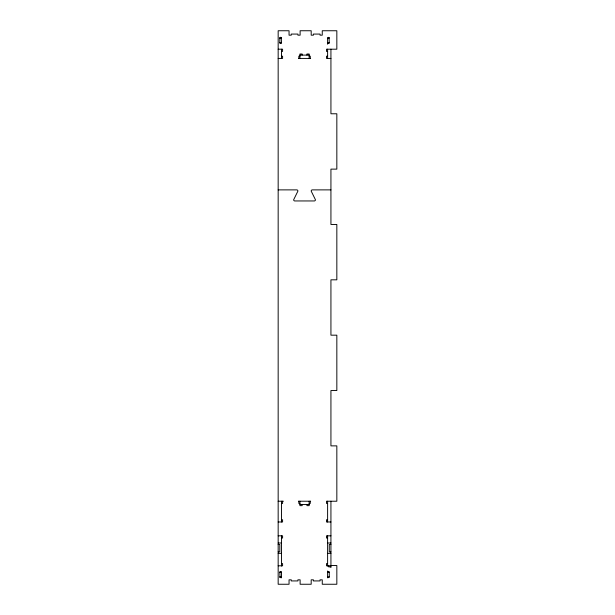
<?xml version="1.0" encoding="UTF-8"?>
<svg xmlns="http://www.w3.org/2000/svg" width="615" height="615" viewBox="0 0 615 615"><rect width="100%" height="100%" fill="white"/><g stroke="black" fill="none" stroke-linecap="round" stroke-linejoin="round"><path stroke-width="0.92" d="M279.825 38.13L281.486 38.13M327.611 38.13L329.271 38.13M279.825 37.992L279.825 42.743L281.486 42.743L281.24 37.492M329.271 42.743L327.611 42.743A0.83 0.83 0 0 0 328.441 43.573A0.83 0.83 0 0 0 329.271 42.743L329.025 37.492M278.164 49.2L282.593 49.2L282.593 51.414L281.486 51.414M327.611 51.414L326.504 51.414L326.504 49.2L336.836 49.2L336.836 30.75L322.26 30.75L322.26 35.178L320.046 35.178L320.046 34.071L313.404 34.071L313.404 35.178L311.19 35.178L311.19 30.75L300.12 30.75L300.12 35.178L297.906 35.178L297.906 34.071L291.264 34.071L291.264 35.178L289.05 35.178L289.05 30.75L278.164 30.75L278.164 584.25L289.05 584.25L289.05 579.822L291.264 579.822L291.264 580.929L297.906 580.929L297.906 579.822L300.12 579.822L300.12 584.25L311.19 584.25L311.19 579.822L313.404 579.822L313.404 580.929L320.046 580.929L320.046 579.822L322.26 579.822L322.26 584.25L336.836 584.25L336.836 565.531L330.932 565.531M299.936 55.104L309.161 55.104M281.486 56.211L282.593 56.211L282.593 58.425L278.164 58.425M299.943 56.211L298.836 56.211L298.836 58.425M309.168 56.211L310.275 56.211L310.275 58.425M327.611 56.211L326.504 56.211L326.504 58.425L330.932 58.425M298.46 58.425L310.637 58.425M278.164 189.881L296.784 189.881A1.107 1.107 0 0 1 297.875 191.173L293.693 199.66A1.107 1.107 0 0 0 294.785 200.951L314.311 200.951A1.107 1.107 0 0 0 315.403 199.66L311.221 191.173A1.107 1.107 0 0 1 312.312 189.881L330.932 189.881M278.164 501.225L283.392 501.225M298.46 501.225L310.637 501.225M281.486 503.439L282.593 503.439L282.593 501.225M299.943 503.439L298.836 503.439L298.836 501.225M309.168 503.439L310.275 503.439L310.275 501.225M327.611 503.439L326.504 503.439L326.504 501.225L336.836 501.225L336.836 445.875L330.932 445.875L330.932 390.525L336.836 390.525L336.836 335.175L330.932 335.175L330.932 279.825L336.836 279.825L336.836 224.475L330.932 224.475L330.932 169.125L336.836 169.125L336.836 113.775L330.932 113.775L330.932 49.2M299.936 504.546L309.161 504.546M281.486 519.767L282.593 519.767L282.593 521.981L278.164 521.981M327.611 519.767L326.504 519.767L326.504 521.981L330.932 521.981M278.164 535.819L282.593 535.819L282.593 538.033L281.486 538.033M330.932 535.819L326.504 535.819L326.504 538.033L327.611 538.033M278.164 543.03L281.486 542.984M327.611 543.03L330.932 542.984M278.164 544.483L279.825 544.483L279.825 551.863L278.164 551.863M330.932 544.483L329.271 544.483L329.271 551.863L330.932 551.863M278.164 553.354L281.486 553.308M327.611 553.354L330.932 553.308M281.486 563.586L282.593 563.586L282.593 565.8L278.164 565.8M327.611 563.586L326.504 563.586L326.504 565.8L330.932 565.8M330.932 566.907L328.718 566.907L328.718 565.8M279.617 572.258L281.486 572.258L281.486 577.839M329.271 572.258L327.611 572.258A0.83 0.83 0 0 1 328.441 571.427A0.83 0.83 0 0 1 329.271 572.258L329.271 577.008A0.838 0.838 0 0 1 327.918 577.439M279.617 576.87L281.486 576.87M327.611 576.87L329.271 576.87M327.857 577.508L327.611 577.07M280.071 577.508L279.825 572.258A0.83 0.83 0 0 1 280.655 571.427A0.83 0.83 0 0 1 281.486 572.258M330.932 501.225L330.932 567.322M327.611 44.219L327.611 37.992A0.838 0.838 0 0 1 328.964 37.561M327.611 49.2L327.611 58.425M327.611 501.225L327.611 521.981M327.611 535.819L327.611 566.077M327.611 571.012L327.611 577.839M309.161 58.425L309.168 53.997L306.954 53.997L306.954 55.104M309.161 501.225L309.168 505.653L306.954 505.653L306.954 504.546M302.157 55.104L302.157 53.997L299.943 53.997L299.936 58.425M302.157 504.546L302.157 505.653L299.943 505.653L299.936 501.225M281.486 49.2L281.486 58.425M281.486 501.225L281.486 521.981M281.486 535.819L281.486 566.077M281.486 42.743A0.83 0.83 0 0 1 280.655 43.573A0.83 0.83 0 0 1 279.825 42.743M281.539 577.016A0.838 0.838 0 0 1 280.132 577.439M279.771 37.984A0.838 0.838 0 0 1 281.178 37.561"/></g></svg>
